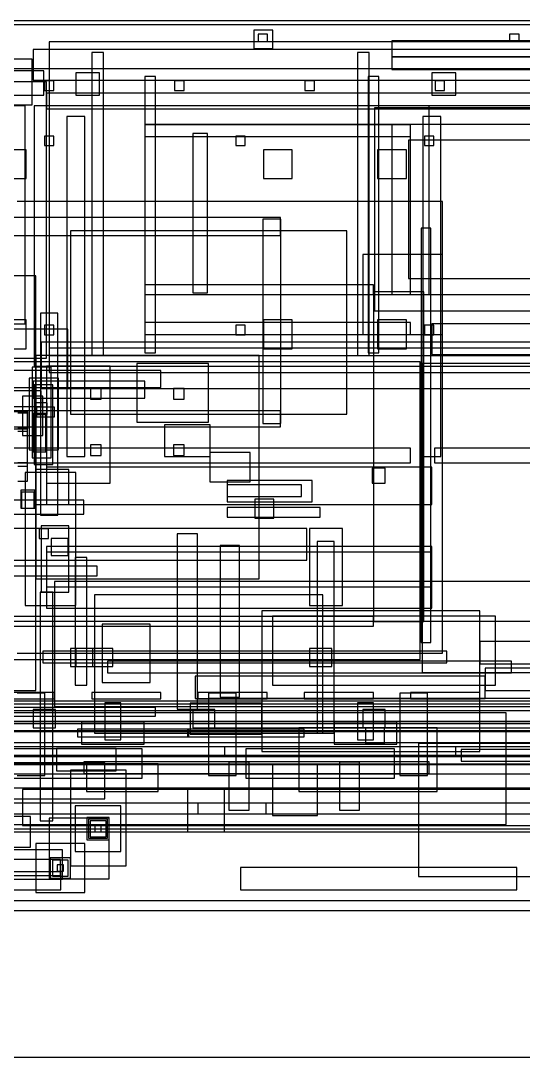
# Model space of a CAD drawing. Header units: millimetres. Extents: x -18 to 5970, y -985 to 4490.
# Drawn here: x 1186 to 2132, y 2500 to 4450 of the extents above; entities that cross this region are included whole.
import ezdxf

# ---------------------------------------------------------------- set-up
doc = ezdxf.new("R2010")
doc.units = ezdxf.units.MM

msp = doc.modelspace()

# ---------------------------------------------------------------- linework, layer by layer
at = {"layer": 'AS_FITTED_ROUTES'}
for p, q in [((1305, 3548), (655, 3548)), ((1305, 3522), (1305, 3548)), ((655, 3522), (1305, 3522)), ((1239, 3494), (1221, 3494)), ((1221, 3494), (1221, 3476)), ((1239, 3476), (1239, 3494)), ((1221, 3476), (1239, 3476)), ((1330, 3424), (770, 3424)), ((1330, 3406), (1330, 3424)), ((770, 3406), (1330, 3406)), ((1247, 3375), (1223, 3375)), ((1223, 3375), (1223, 2945)), ((1247, 2945), (1247, 3375)), ((1850, 3329), (1070, 3329)), ((1850, 3311), (1850, 3329)), ((1070, 3311), (1850, 3311)), ((2940, 3152), (340, 3152)), ((1440, 3158), (520, 3158)), ((520, 3142), (1440, 3142)), ((1252, 3154), (1210, 3154)), ((1210, 3154), (1210, 3120)), ((1252, 3120), (1252, 3154)), ((1440, 3142), (1440, 3158)), ((1552, 3154), (1510, 3154)), ((1510, 3154), (1510, 3120)), ((1552, 3120), (1552, 3154)), ((1872, 3154), (1830, 3154)), ((1830, 3154), (1830, 3120)), ((1872, 3120), (1872, 3154)), ((340, 3132), (2940, 3132)), ((2980, 3127), (740, 3127)), ((3040, 3128), (780, 3128)), ((1210, 3120), (1252, 3120)), ((1510, 3120), (1552, 3120)), ((1830, 3120), (1872, 3120)), ((740, 3113), (2980, 3113)), ((780, 3092), (3040, 3092)), ((2995, 3079), (2015, 3079)), ((2015, 3079), (2015, 3057)), ((2930, 3051), (830, 3051)), ((2015, 3057), (2995, 3057)), ((830, 3033), (2930, 3033)), ((1648, 2978), (728, 2978)), ((2950, 2978), (1520, 2978)), ((1520, 2978), (1520, 2958)), ((1648, 2958), (1648, 2978)), ((728, 2958), (1648, 2958)), ((1223, 2945), (1247, 2945)), ((1520, 2958), (2950, 2958))]:
    msp.add_line(p, q, dxfattribs=at)
at = {"layer": 'BODY'}
for p, q in [((1235, 4335), (1155, 4335)), ((1235, 3815), (1235, 4335)), ((1195, 4290), (1160, 4290)), ((1195, 3880), (1195, 4290)), ((1980, 4110), (1180, 4110)), ((1980, 4110), (1180, 4110)), ((1980, 3260), (1980, 4110)), ((1980, 3260), (1980, 4110)), ((1675, 4080), (1115, 4080)), ((1675, 4080), (1115, 4080)), ((1676, 4077), (1642, 4077)), ((1642, 4077), (1642, 3692)), ((1676, 4077), (1642, 4077)), ((1642, 4077), (1642, 3692)), ((1675, 4046), (1675, 4080)), ((1675, 4046), (1675, 4080)), ((1676, 3692), (1676, 4077)), ((1676, 3692), (1676, 4077)), ((1958, 4060), (1940, 4060)), ((1940, 4060), (1940, 3280)), ((1958, 4060), (1940, 4060)), ((1940, 4060), (1940, 3280)), ((1958, 3280), (1958, 4060)), ((1958, 3280), (1958, 4060)), ((1115, 4046), (1675, 4046)), ((1115, 4046), (1675, 4046)), ((1800, 4055), (1280, 4055)), ((1280, 4055), (1280, 3710)), ((1800, 4055), (1280, 4055)), ((1280, 4055), (1280, 3710)), ((1800, 3710), (1800, 4055)), ((1800, 3710), (1800, 4055)), ((1215, 3970), (1135, 3970)), ((1215, 3190), (1215, 3970)), ((1275, 3870), (1085, 3870)), ((1160, 3880), (1195, 3880)), ((1275, 3760), (1275, 3870)), ((3490, 3880), (1960, 3880)), ((1960, 3880), (1960, 3822)), ((3490, 3880), (1960, 3880)), ((1960, 3880), (1960, 3822)), ((1960, 3822), (3490, 3822)), ((1960, 3822), (3490, 3822)), ((1938, 3808), (1128, 3808)), ((1938, 3808), (1128, 3808)), ((1155, 3815), (1235, 3815)), ((1540, 3805), (1405, 3805)), ((1405, 3805), (1405, 3695)), ((1540, 3805), (1405, 3805)), ((1405, 3805), (1405, 3695)), ((1540, 3695), (1540, 3805)), ((1540, 3695), (1540, 3805)), ((1938, 3248), (1938, 3808)), ((1938, 3248), (1938, 3808)), ((3385, 3805), (1942, 3805)), ((1942, 3805), (1942, 3224)), ((3385, 3805), (1942, 3805)), ((1942, 3805), (1942, 3224)), ((1450, 3792), (930, 3792)), ((1450, 3760), (1450, 3792)), ((1420, 3772), (1210, 3772)), ((1210, 3772), (1210, 3740)), ((1420, 3772), (1210, 3772)), ((1210, 3772), (1210, 3740)), ((1420, 3740), (1420, 3772)), ((1420, 3740), (1420, 3772)), ((1225, 3754), (575, 3754)), ((1225, 3754), (575, 3754)), ((930, 3760), (1450, 3760)), ((1085, 3760), (1275, 3760)), ((1225, 3724), (1225, 3754)), ((1225, 3724), (1225, 3754)), ((1338, 3758), (1318, 3758)), ((1318, 3758), (1318, 3738)), ((1338, 3758), (1318, 3758)), ((1318, 3758), (1318, 3738)), ((1338, 3738), (1338, 3758)), ((1338, 3738), (1338, 3758)), ((1494, 3758), (1474, 3758)), ((1474, 3758), (1474, 3738)), ((1494, 3758), (1474, 3758)), ((1474, 3758), (1474, 3738)), ((1494, 3738), (1494, 3758)), ((1494, 3738), (1494, 3758)), ((1210, 3740), (1420, 3740)), ((1210, 3740), (1420, 3740)), ((1318, 3738), (1338, 3738)), ((1318, 3738), (1338, 3738)), ((1474, 3738), (1494, 3738)), ((1474, 3738), (1494, 3738)), ((575, 3724), (1225, 3724)), ((575, 3724), (1225, 3724)), ((1675, 3716), (1115, 3716)), ((1675, 3716), (1115, 3716)), ((1280, 3710), (1800, 3710)), ((1280, 3710), (1800, 3710)), ((1675, 3686), (1675, 3716)), ((1675, 3686), (1675, 3716)), ((1115, 3686), (1675, 3686)), ((1115, 3686), (1675, 3686)), ((1405, 3695), (1540, 3695)), ((1405, 3695), (1540, 3695)), ((1642, 3692), (1676, 3692)), ((1642, 3692), (1676, 3692)), ((1338, 3652), (1318, 3652)), ((1318, 3652), (1318, 3632)), ((1338, 3652), (1318, 3652)), ((1318, 3652), (1318, 3632)), ((1338, 3632), (1338, 3652)), ((1338, 3632), (1338, 3652)), ((1494, 3652), (1474, 3652)), ((1474, 3652), (1474, 3632)), ((1494, 3652), (1474, 3652)), ((1474, 3652), (1474, 3632)), ((1494, 3632), (1494, 3652)), ((1494, 3632), (1494, 3652)), ((1920, 3646), (1140, 3646)), ((1920, 3646), (1140, 3646)), ((1318, 3632), (1338, 3632)), ((1318, 3632), (1338, 3632)), ((1474, 3632), (1494, 3632)), ((1474, 3632), (1494, 3632)), ((1920, 3618), (1920, 3646)), ((1920, 3618), (1920, 3646)), ((3355, 3646), (1965, 3646)), ((1965, 3646), (1965, 3618)), ((3355, 3646), (1965, 3646)), ((1965, 3646), (1965, 3618)), ((1140, 3618), (1920, 3618)), ((1140, 3618), (1920, 3618)), ((1960, 3610), (1235, 3610)), ((1235, 3610), (1235, 3540)), ((1960, 3610), (1235, 3610)), ((1235, 3610), (1235, 3540)), ((1960, 3540), (1960, 3610)), ((1960, 3540), (1960, 3610)), ((1965, 3618), (3355, 3618)), ((1965, 3618), (3355, 3618)), ((1735, 3585), (1575, 3585)), ((1575, 3585), (1575, 3545)), ((1735, 3585), (1575, 3585)), ((1575, 3585), (1575, 3545)), ((1715, 3577), (1575, 3577)), ((1575, 3577), (1575, 3555)), ((1715, 3577), (1575, 3577)), ((1575, 3577), (1575, 3555)), ((1715, 3555), (1715, 3577)), ((1715, 3555), (1715, 3577)), ((1735, 3545), (1735, 3585)), ((1735, 3545), (1735, 3585)), ((1575, 3555), (1715, 3555)), ((1575, 3555), (1715, 3555)), ((1663, 3550), (1627, 3550)), ((1627, 3550), (1627, 3514)), ((1663, 3550), (1627, 3550)), ((1627, 3550), (1627, 3514)), ((1663, 3514), (1663, 3550)), ((1663, 3514), (1663, 3550)), ((1235, 3540), (1960, 3540)), ((1235, 3540), (1960, 3540)), ((1575, 3545), (1735, 3545)), ((1575, 3545), (1735, 3545)), ((1750, 3534), (1575, 3534)), ((1575, 3534), (1575, 3516)), ((1750, 3534), (1575, 3534)), ((1575, 3534), (1575, 3516)), ((1750, 3516), (1750, 3534)), ((1750, 3516), (1750, 3534)), ((1575, 3516), (1750, 3516)), ((1575, 3516), (1750, 3516)), ((1627, 3514), (1663, 3514)), ((1627, 3514), (1663, 3514)), ((1960, 3461), (1235, 3461)), ((1235, 3461), (1235, 3385)), ((1960, 3461), (1235, 3461)), ((1235, 3461), (1235, 3385)), ((1960, 3385), (1960, 3461)), ((1960, 3385), (1960, 3461)), ((1960, 3450), (1235, 3450)), ((1235, 3450), (1235, 3345)), ((1960, 3450), (1235, 3450)), ((1235, 3450), (1235, 3345)), ((1960, 3345), (1960, 3450)), ((1960, 3345), (1960, 3450)), ((2350, 3395), (1250, 3395)), ((1250, 3395), (1250, 3160)), ((1235, 3385), (1960, 3385)), ((1235, 3385), (1960, 3385)), ((1235, 3345), (1960, 3345)), ((1235, 3345), (1960, 3345)), ((3050, 3320), (1000, 3320)), ((3050, 3320), (1000, 3320)), ((1940, 3280), (1958, 3280)), ((1940, 3280), (1958, 3280)), ((3280, 3282), (2050, 3282)), ((2050, 3282), (2050, 3240)), ((3280, 3282), (2050, 3282)), ((2050, 3282), (2050, 3240)), ((3280, 3282), (2050, 3282)), ((2050, 3282), (2050, 3240)), ((3280, 3282), (2050, 3282)), ((2050, 3282), (2050, 3240)), ((3280, 3282), (2050, 3282)), ((2050, 3282), (2050, 3240)), ((1180, 3260), (1980, 3260)), ((1180, 3260), (1980, 3260)), ((1988, 3264), (1228, 3264)), ((1228, 3264), (1228, 3242)), ((1988, 3264), (1228, 3264)), ((1228, 3264), (1228, 3242)), ((1322, 3269), (1280, 3269)), ((1280, 3269), (1280, 3235)), ((1322, 3235), (1322, 3269)), ((1772, 3269), (1730, 3269)), ((1730, 3269), (1730, 3235)), ((1772, 3235), (1772, 3269)), ((1988, 3242), (1988, 3264)), ((1988, 3242), (1988, 3264)), ((1128, 3248), (1938, 3248)), ((1128, 3248), (1938, 3248)), ((1228, 3242), (1988, 3242)), ((1228, 3242), (1988, 3242)), ((2050, 3240), (3280, 3240)), ((2050, 3240), (3280, 3240)), ((2050, 3240), (3280, 3240)), ((2050, 3240), (3280, 3240)), ((2050, 3240), (3280, 3240)), ((1280, 3235), (1322, 3235)), ((1730, 3235), (1772, 3235)), ((1942, 3224), (3385, 3224)), ((1942, 3224), (3385, 3224)), ((3240, 3232), (2060, 3232)), ((2060, 3232), (2060, 3190)), ((1250, 3186), (1120, 3186)), ((1250, 3186), (1120, 3186)), ((1135, 3190), (1215, 3190)), ((1232, 3185), (1180, 3185)), ((1232, 3185), (1180, 3185)), ((1232, 3030), (1232, 3185)), ((1232, 3030), (1232, 3185)), ((1250, 3174), (1250, 3186)), ((1250, 3174), (1250, 3186)), ((1450, 3186), (1320, 3186)), ((1320, 3186), (1320, 3174)), ((1450, 3186), (1320, 3186)), ((1320, 3186), (1320, 3174)), ((1450, 3174), (1450, 3186)), ((1450, 3174), (1450, 3186)), ((1650, 3186), (1520, 3186)), ((1520, 3186), (1520, 3174)), ((1650, 3186), (1520, 3186)), ((1520, 3186), (1520, 3174)), ((1592, 3185), (1540, 3185)), ((1540, 3185), (1540, 3030)), ((1592, 3185), (1540, 3185)), ((1540, 3185), (1540, 3030)), ((1592, 3030), (1592, 3185)), ((1592, 3030), (1592, 3185)), ((1650, 3174), (1650, 3186)), ((1650, 3174), (1650, 3186)), ((1850, 3186), (1720, 3186)), ((1720, 3186), (1720, 3174)), ((1850, 3186), (1720, 3186)), ((1720, 3186), (1720, 3174)), ((1850, 3174), (1850, 3186)), ((1850, 3174), (1850, 3186)), ((1952, 3185), (1900, 3185)), ((1900, 3185), (1900, 3030)), ((1952, 3185), (1900, 3185)), ((1900, 3185), (1900, 3030)), ((2050, 3186), (1920, 3186)), ((1920, 3186), (1920, 3174)), ((2050, 3186), (1920, 3186)), ((1920, 3186), (1920, 3174)), ((1952, 3030), (1952, 3185)), ((1952, 3030), (1952, 3185)), ((2050, 3174), (2050, 3186)), ((2050, 3174), (2050, 3186)), ((2060, 3190), (3240, 3190)), ((3440, 3170), (890, 3170)), ((1000, 3165), (3050, 3165)), ((1000, 3165), (3050, 3165)), ((1120, 3174), (1250, 3174)), ((1120, 3174), (1250, 3174)), ((1250, 3160), (2350, 3160)), ((1320, 3174), (1450, 3174)), ((1320, 3174), (1450, 3174)), ((1520, 3174), (1650, 3174)), ((1520, 3174), (1650, 3174)), ((2660, 3175), (1540, 3175)), ((1540, 3175), (1540, 3120)), ((2660, 3175), (1540, 3175)), ((1540, 3175), (1540, 3120)), ((1720, 3174), (1850, 3174)), ((1720, 3174), (1850, 3174)), ((1920, 3174), (2050, 3174)), ((1920, 3174), (2050, 3174)), ((1540, 3120), (2660, 3120)), ((1540, 3120), (2660, 3120)), ((890, 3115), (3440, 3115)), ((1180, 3030), (1232, 3030)), ((1180, 3030), (1232, 3030)), ((1540, 3030), (1592, 3030)), ((1540, 3030), (1592, 3030)), ((1900, 3030), (1952, 3030)), ((1900, 3030), (1952, 3030))]:
    msp.add_line(p, q, dxfattribs=at)
at = {"layer": 'BRAKE_SYSTEM'}
for p, q in [((1640, 3166), (1505, 3166)), ((1505, 3166), (1505, 3108)), ((1640, 3108), (1640, 3166)), ((1871, 3120), (1835, 3120)), ((1835, 3120), (1835, 3090)), ((1871, 3090), (1871, 3120)), ((1503, 3117), (1293, 3117)), ((1293, 3117), (1293, 3103)), ((1293, 3103), (1503, 3103)), ((1720, 3117), (1500, 3117)), ((1500, 3117), (1500, 3103)), ((1500, 3103), (1720, 3103)), ((1503, 3103), (1503, 3117)), ((1505, 3108), (1640, 3108)), ((1720, 3103), (1720, 3117)), ((2005, 3084), (355, 3084)), ((3070, 3084), (1570, 3084)), ((1570, 3084), (1570, 3066)), ((1835, 3090), (1871, 3090)), ((2005, 3066), (2005, 3084)), ((355, 3066), (2005, 3066)), ((1570, 3066), (3070, 3066)), ((1955, 3056), (1305, 3056)), ((1305, 3056), (1305, 3034)), ((1955, 3034), (1955, 3056)), ((1305, 3034), (1955, 3034))]:
    msp.add_line(p, q, dxfattribs=at)
at = {"layer": 'CHASSIS'}
for p, q in [((1375, 3167), (1345, 3167)), ((1345, 3167), (1345, 3097)), ((1375, 3167), (1345, 3167)), ((1345, 3167), (1345, 3097)), ((1375, 3097), (1375, 3167)), ((1375, 3097), (1375, 3167)), ((1850, 3167), (1820, 3167)), ((1820, 3167), (1820, 3097)), ((1850, 3167), (1820, 3167)), ((1820, 3167), (1820, 3097)), ((1850, 3097), (1850, 3167)), ((1850, 3097), (1850, 3167)), ((1419, 3131), (1301, 3131)), ((1301, 3131), (1301, 3089)), ((1419, 3131), (1301, 3131)), ((1301, 3131), (1301, 3089)), ((1419, 3089), (1419, 3131)), ((1419, 3089), (1419, 3131)), ((1970, 3120), (1710, 3120)), ((1710, 3120), (1710, 3000)), ((1894, 3131), (1776, 3131)), ((1776, 3131), (1776, 3089)), ((1894, 3131), (1776, 3131)), ((1776, 3131), (1776, 3089)), ((1894, 3089), (1894, 3131)), ((1894, 3089), (1894, 3131)), ((1970, 3000), (1970, 3120)), ((1366, 3081), (1254, 3081)), ((1254, 3081), (1254, 3039)), ((1366, 3081), (1254, 3081)), ((1254, 3081), (1254, 3039)), ((1301, 3089), (1419, 3089)), ((1301, 3089), (1419, 3089)), ((1345, 3097), (1375, 3097)), ((1345, 3097), (1375, 3097)), ((1366, 3039), (1366, 3081)), ((1366, 3039), (1366, 3081)), ((1776, 3089), (1894, 3089)), ((1776, 3089), (1894, 3089)), ((1820, 3097), (1850, 3097)), ((1820, 3097), (1850, 3097)), ((1415, 3080), (1135, 3080)), ((1415, 3080), (1135, 3080)), ((1415, 3025), (1415, 3080)), ((1415, 3025), (1415, 3080)), ((1890, 3080), (1610, 3080)), ((1610, 3080), (1610, 3025)), ((1890, 3080), (1610, 3080)), ((1610, 3080), (1610, 3025)), ((1890, 3025), (1890, 3080)), ((1890, 3025), (1890, 3080)), ((3500, 3050), (360, 3050)), ((3500, 3050), (360, 3050)), ((1445, 3052), (1310, 3052)), ((1310, 3052), (1310, 3000)), ((1445, 3052), (1310, 3052)), ((1310, 3052), (1310, 3000)), ((1445, 3000), (1445, 3052)), ((1445, 3000), (1445, 3052)), ((1616, 3055), (1578, 3055)), ((1578, 3055), (1578, 2965)), ((1616, 3055), (1578, 3055)), ((1578, 3055), (1578, 2965)), ((1616, 2965), (1616, 3055)), ((1616, 2965), (1616, 3055)), ((1745, 3050), (1660, 3050)), ((1660, 3050), (1660, 2955)), ((1745, 2955), (1745, 3050)), ((1824, 3055), (1786, 3055)), ((1786, 3055), (1786, 2965)), ((1824, 3055), (1786, 3055)), ((1786, 3055), (1786, 2965)), ((1824, 2965), (1824, 3055)), ((1824, 2965), (1824, 3055)), ((1135, 3025), (1415, 3025)), ((1135, 3025), (1415, 3025)), ((1254, 3039), (1366, 3039)), ((1254, 3039), (1366, 3039)), ((1385, 3040), (1280, 3040)), ((1280, 3040), (1280, 2860)), ((1385, 3040), (1280, 3040)), ((1280, 3040), (1280, 2860)), ((1385, 3040), (1280, 3040)), ((1280, 3040), (1280, 2860)), ((1385, 3040), (1280, 3040)), ((1280, 3040), (1280, 2860)), ((1385, 2860), (1385, 3040)), ((1385, 2860), (1385, 3040)), ((1385, 2860), (1385, 3040)), ((1385, 2860), (1385, 3040)), ((1610, 3025), (1890, 3025)), ((1610, 3025), (1890, 3025)), ((1310, 3000), (1445, 3000)), ((1310, 3000), (1445, 3000)), ((1710, 3000), (1970, 3000)), ((1375, 2973), (1289, 2973)), ((1289, 2973), (1289, 2887)), ((1375, 2973), (1289, 2973)), ((1289, 2973), (1289, 2887)), ((1375, 2887), (1375, 2973)), ((1375, 2887), (1375, 2973)), ((1578, 2965), (1616, 2965)), ((1578, 2965), (1616, 2965)), ((1786, 2965), (1824, 2965)), ((1786, 2965), (1824, 2965)), ((1353, 2951), (1311, 2951)), ((1311, 2951), (1311, 2909)), ((1353, 2951), (1311, 2951)), ((1311, 2951), (1311, 2909)), ((1350, 2948), (1314, 2948)), ((1314, 2948), (1314, 2912)), ((1350, 2948), (1314, 2948)), ((1314, 2948), (1314, 2912)), ((1350, 2912), (1350, 2948)), ((1350, 2912), (1350, 2948)), ((1353, 2909), (1353, 2951)), ((1353, 2909), (1353, 2951)), ((1660, 2955), (1745, 2955)), ((360, 2930), (3500, 2930)), ((360, 2930), (3500, 2930)), ((1311, 2909), (1353, 2909)), ((1311, 2909), (1353, 2909)), ((1314, 2912), (1350, 2912)), ((1314, 2912), (1350, 2912)), ((1289, 2887), (1375, 2887)), ((1289, 2887), (1375, 2887)), ((1280, 2860), (1385, 2860)), ((1280, 2860), (1385, 2860)), ((1280, 2860), (1385, 2860)), ((1280, 2860), (1385, 2860)), ((2120, 2857), (1600, 2857)), ((1600, 2857), (1600, 2815)), ((2120, 2815), (2120, 2857)), ((1600, 2815), (2120, 2815))]:
    msp.add_line(p, q, dxfattribs=at)
at = {"layer": 'DATUM'}
for p, q in [((1338, 2936), (1326, 2936)), ((1326, 2936), (1326, 2924)), ((1338, 2936), (1326, 2936)), ((1326, 2936), (1326, 2924)), ((1338, 2924), (1338, 2936)), ((1338, 2924), (1338, 2936)), ((1326, 2924), (1338, 2924)), ((1326, 2924), (1338, 2924)), ((1267, 2862), (1255, 2862)), ((1255, 2862), (1255, 2850)), ((1267, 2862), (1255, 2862)), ((1255, 2862), (1255, 2850)), ((1255, 2850), (1267, 2850)), ((1255, 2850), (1267, 2850)), ((1267, 2850), (1267, 2862)), ((1267, 2850), (1267, 2862)), ((3020, 2794), (735, 2794)), ((3020, 2794), (735, 2794)), ((735, 2776), (3020, 2776)), ((735, 2776), (3020, 2776))]:
    msp.add_line(p, q, dxfattribs=at)
at = {"layer": 'EXHAUST'}
for p, q in [((2585, 3090), (1935, 3090)), ((1935, 3090), (1935, 2840)), ((1345, 3054), (395, 3054)), ((1345, 2986), (1345, 3054)), ((2210, 3004), (1190, 3004)), ((1190, 3004), (1190, 2936)), ((395, 2986), (1345, 2986)), ((1190, 2936), (2210, 2936)), ((1935, 2840), (2585, 2840))]:
    msp.add_line(p, q, dxfattribs=at)
at = {"layer": 'FUEL_SYSTEM'}
for p, q in [((2915, 3068), (845, 3068)), ((845, 3052), (2915, 3052))]:
    msp.add_line(p, q, dxfattribs=at)
at = {"layer": 'HARD_TOP'}
for p, q in [((3440, 4442), (1125, 4442)), ((1661, 4432), (1625, 4432)), ((1625, 4432), (1625, 4398)), ((1661, 4398), (1661, 4432)), ((3440, 4410), (1240, 4410)), ((1240, 4410), (1240, 3820)), ((3440, 4410), (1240, 4410)), ((1240, 4410), (1240, 3820)), ((1651, 4425), (1633, 4425)), ((1633, 4425), (1633, 4411)), ((1651, 4425), (1633, 4425)), ((1633, 4425), (1633, 4411)), ((1633, 4411), (1651, 4411)), ((1633, 4411), (1651, 4411)), ((1651, 4411), (1651, 4425)), ((1651, 4411), (1651, 4425)), ((2405, 4412), (1885, 4412)), ((1885, 4412), (1885, 4382)), ((2124, 4425), (2106, 4425)), ((2106, 4425), (2106, 4411)), ((2124, 4425), (2106, 4425)), ((2106, 4425), (2106, 4411)), ((2106, 4411), (2124, 4411)), ((2106, 4411), (2124, 4411)), ((2124, 4411), (2124, 4425)), ((2124, 4411), (2124, 4425)), ((3500, 4396), (1210, 4396)), ((1210, 4396), (1210, 4338)), ((1342, 4390), (1320, 4390)), ((1320, 4390), (1320, 3820)), ((1342, 4390), (1320, 4390)), ((1320, 4390), (1320, 3820)), ((1342, 3820), (1342, 4390)), ((1342, 3820), (1342, 4390)), ((1625, 4398), (1661, 4398)), ((1842, 4390), (1820, 4390)), ((1820, 4390), (1820, 3820)), ((1842, 4390), (1820, 4390)), ((1820, 4390), (1820, 3820)), ((1842, 3820), (1842, 4390)), ((1842, 3820), (1842, 4390)), ((1208, 4378), (1092, 4378)), ((1208, 4292), (1208, 4378)), ((1885, 4382), (2405, 4382)), ((2445, 4382), (1885, 4382)), ((1885, 4382), (1885, 4358)), ((1125, 4360), (3440, 4360)), ((1230, 4356), (1160, 4356)), ((1230, 4310), (1230, 4356)), ((1335, 4352), (1290, 4352)), ((1290, 4352), (1290, 4310)), ((1335, 4310), (1335, 4352)), ((1885, 4358), (2445, 4358)), ((2005, 4352), (1960, 4352)), ((1960, 4352), (1960, 4310)), ((2005, 4310), (2005, 4352)), ((1210, 4338), (3500, 4338)), ((1249, 4337), (1231, 4337)), ((1231, 4337), (1231, 4319)), ((1249, 4337), (1231, 4337)), ((1231, 4337), (1231, 4319)), ((1249, 4319), (1249, 4337)), ((1249, 4319), (1249, 4337)), ((1440, 4345), (1420, 4345)), ((1420, 4345), (1420, 3825)), ((1440, 4345), (1420, 4345)), ((1420, 4345), (1420, 3825)), ((1440, 3825), (1440, 4345)), ((1440, 3825), (1440, 4345)), ((1494, 4337), (1476, 4337)), ((1476, 4337), (1476, 4319)), ((1494, 4337), (1476, 4337)), ((1476, 4337), (1476, 4319)), ((1494, 4319), (1494, 4337)), ((1494, 4319), (1494, 4337)), ((1739, 4337), (1721, 4337)), ((1721, 4337), (1721, 4319)), ((1739, 4337), (1721, 4337)), ((1721, 4337), (1721, 4319)), ((1739, 4319), (1739, 4337)), ((1739, 4319), (1739, 4337)), ((1860, 4345), (1840, 4345)), ((1840, 4345), (1840, 3825)), ((1860, 4345), (1840, 4345)), ((1840, 4345), (1840, 3825)), ((1860, 3825), (1860, 4345)), ((1860, 3825), (1860, 4345)), ((1984, 4337), (1966, 4337)), ((1966, 4337), (1966, 4319)), ((1984, 4337), (1966, 4337)), ((1966, 4337), (1966, 4319)), ((1984, 4319), (1984, 4337)), ((1984, 4319), (1984, 4337)), ((1160, 4310), (1230, 4310)), ((1231, 4319), (1249, 4319)), ((1231, 4319), (1249, 4319)), ((3510, 4314), (1235, 4314)), ((1235, 4314), (1235, 4284)), ((3510, 4314), (1235, 4314)), ((1235, 4314), (1235, 4284)), ((1290, 4310), (1335, 4310)), ((1476, 4319), (1494, 4319)), ((1476, 4319), (1494, 4319)), ((1721, 4319), (1739, 4319)), ((1721, 4319), (1739, 4319)), ((1960, 4310), (2005, 4310)), ((1966, 4319), (1984, 4319)), ((1966, 4319), (1984, 4319)), ((1092, 4292), (1208, 4292)), ((3425, 4290), (1212, 4290)), ((1212, 4290), (1212, 3800)), ((3425, 4290), (1212, 4290)), ((1212, 4290), (1212, 3800)), ((1955, 4290), (1420, 4290)), ((1420, 4290), (1420, 3935)), ((1955, 4290), (1420, 4290)), ((1420, 4290), (1420, 3935)), ((1955, 3935), (1955, 4290)), ((1955, 3935), (1955, 4290)), ((1235, 4284), (3510, 4284)), ((1235, 4284), (3510, 4284)), ((2528, 4286), (1852, 4286)), ((1852, 4286), (1852, 3904)), ((2528, 4286), (1852, 4286)), ((1852, 4286), (1852, 3904)), ((1307, 4270), (1273, 4270)), ((1273, 4270), (1273, 3630)), ((1307, 4270), (1273, 4270)), ((1273, 4270), (1273, 3630)), ((1307, 3630), (1307, 4270)), ((1307, 3630), (1307, 4270)), ((1920, 4255), (1420, 4255)), ((1420, 4255), (1420, 3935)), ((1920, 4255), (1420, 4255)), ((1420, 4255), (1420, 3935)), ((1920, 4254), (1420, 4254)), ((1420, 4254), (1420, 4232)), ((1920, 4254), (1420, 4254)), ((1420, 4254), (1420, 4232)), ((2495, 4255), (1885, 4255)), ((1885, 4255), (1885, 3935)), ((2495, 4255), (1885, 4255)), ((1885, 4255), (1885, 3935)), ((1920, 3935), (1920, 4255)), ((1920, 3935), (1920, 4255)), ((1920, 4232), (1920, 4254)), ((1920, 4232), (1920, 4254)), ((1977, 4270), (1943, 4270)), ((1943, 4270), (1943, 3630)), ((1977, 4270), (1943, 4270)), ((1943, 4270), (1943, 3630)), ((1977, 3630), (1977, 4270)), ((1977, 3630), (1977, 4270)), ((1249, 4233), (1231, 4233)), ((1231, 4233), (1231, 4215)), ((1249, 4233), (1231, 4233)), ((1231, 4233), (1231, 4215)), ((1249, 4215), (1249, 4233)), ((1249, 4215), (1249, 4233)), ((1420, 4232), (1920, 4232)), ((1420, 4232), (1920, 4232)), ((1538, 4238), (1510, 4238)), ((1510, 4238), (1510, 3938)), ((1538, 4238), (1510, 4238)), ((1510, 4238), (1510, 3938)), ((1538, 3938), (1538, 4238)), ((1538, 3938), (1538, 4238)), ((1609, 4233), (1591, 4233)), ((1591, 4233), (1591, 4215)), ((1609, 4233), (1591, 4233)), ((1591, 4233), (1591, 4215)), ((1609, 4215), (1609, 4233)), ((1609, 4215), (1609, 4233)), ((1964, 4233), (1946, 4233)), ((1946, 4233), (1946, 4215)), ((1964, 4233), (1946, 4233)), ((1946, 4233), (1946, 4215)), ((1964, 4215), (1964, 4233)), ((1964, 4215), (1964, 4233)), ((1231, 4215), (1249, 4215)), ((1231, 4215), (1249, 4215)), ((1591, 4215), (1609, 4215)), ((1591, 4215), (1609, 4215)), ((2464, 4225), (1916, 4225)), ((1916, 4225), (1916, 3965)), ((2464, 4225), (1916, 4225)), ((1916, 4225), (1916, 3965)), ((1946, 4215), (1964, 4215)), ((1946, 4215), (1964, 4215)), ((1197, 4207), (1143, 4207)), ((1197, 4207), (1143, 4207)), ((1197, 4153), (1197, 4207)), ((1197, 4153), (1197, 4207)), ((1697, 4207), (1643, 4207)), ((1643, 4207), (1643, 4153)), ((1697, 4207), (1643, 4207)), ((1643, 4207), (1643, 4153)), ((1697, 4153), (1697, 4207)), ((1697, 4153), (1697, 4207)), ((1912, 4207), (1858, 4207)), ((1858, 4207), (1858, 4153)), ((1912, 4207), (1858, 4207)), ((1858, 4207), (1858, 4153)), ((1912, 4153), (1912, 4207)), ((1912, 4153), (1912, 4207)), ((1143, 4153), (1197, 4153)), ((1143, 4153), (1197, 4153)), ((1643, 4153), (1697, 4153)), ((1643, 4153), (1697, 4153)), ((1858, 4153), (1912, 4153)), ((1858, 4153), (1912, 4153)), ((1916, 3965), (2464, 3965)), ((1916, 3965), (2464, 3965)), ((1850, 3953), (1420, 3953)), ((1420, 3953), (1420, 3935)), ((1850, 3953), (1420, 3953)), ((1420, 3953), (1420, 3935)), ((1850, 3935), (1850, 3953)), ((1850, 3935), (1850, 3953)), ((1420, 3935), (1920, 3935)), ((1420, 3935), (1920, 3935)), ((1420, 3935), (1955, 3935)), ((1420, 3935), (1955, 3935)), ((1420, 3935), (1850, 3935)), ((1420, 3935), (1850, 3935)), ((1510, 3938), (1538, 3938)), ((1510, 3938), (1538, 3938)), ((1885, 3935), (2495, 3935)), ((1885, 3935), (2495, 3935)), ((1852, 3904), (2528, 3904)), ((1852, 3904), (2528, 3904)), ((1197, 3887), (1143, 3887)), ((1197, 3887), (1143, 3887)), ((1197, 3833), (1197, 3887)), ((1197, 3833), (1197, 3887)), ((1920, 3882), (1420, 3882)), ((1420, 3882), (1420, 3860)), ((1920, 3882), (1420, 3882)), ((1420, 3882), (1420, 3860)), ((1697, 3887), (1643, 3887)), ((1643, 3887), (1643, 3833)), ((1697, 3887), (1643, 3887)), ((1643, 3887), (1643, 3833)), ((1697, 3833), (1697, 3887)), ((1697, 3833), (1697, 3887)), ((1912, 3887), (1858, 3887)), ((1858, 3887), (1858, 3833)), ((1912, 3887), (1858, 3887)), ((1858, 3887), (1858, 3833)), ((1912, 3833), (1912, 3887)), ((1912, 3833), (1912, 3887)), ((1920, 3860), (1920, 3882)), ((1920, 3860), (1920, 3882)), ((1249, 3877), (1231, 3877)), ((1231, 3877), (1231, 3859)), ((1249, 3877), (1231, 3877)), ((1231, 3877), (1231, 3859)), ((1249, 3859), (1249, 3877)), ((1249, 3859), (1249, 3877)), ((1609, 3877), (1591, 3877)), ((1591, 3877), (1591, 3859)), ((1609, 3877), (1591, 3877)), ((1591, 3877), (1591, 3859)), ((1609, 3859), (1609, 3877)), ((1609, 3859), (1609, 3877)), ((1964, 3877), (1946, 3877)), ((1946, 3877), (1946, 3859)), ((1964, 3877), (1946, 3877)), ((1946, 3877), (1946, 3859)), ((1964, 3859), (1964, 3877)), ((1964, 3859), (1964, 3877)), ((3415, 3845), (1225, 3845)), ((1225, 3845), (1225, 3758)), ((3415, 3845), (1225, 3845)), ((1225, 3845), (1225, 3758)), ((1231, 3859), (1249, 3859)), ((1231, 3859), (1249, 3859)), ((1420, 3860), (1920, 3860)), ((1420, 3860), (1920, 3860)), ((1591, 3859), (1609, 3859)), ((1591, 3859), (1609, 3859)), ((1946, 3859), (1964, 3859)), ((1946, 3859), (1964, 3859)), ((1143, 3833), (1197, 3833)), ((1143, 3833), (1197, 3833)), ((3440, 3834), (1240, 3834)), ((1240, 3834), (1240, 3788)), ((3440, 3834), (1240, 3834)), ((1240, 3834), (1240, 3788)), ((1420, 3825), (1440, 3825)), ((1420, 3825), (1440, 3825)), ((1643, 3833), (1697, 3833)), ((1643, 3833), (1697, 3833)), ((1840, 3825), (1860, 3825)), ((1840, 3825), (1860, 3825)), ((1858, 3833), (1912, 3833)), ((1858, 3833), (1912, 3833)), ((1240, 3820), (3440, 3820)), ((1240, 3820), (3440, 3820)), ((1320, 3820), (1342, 3820)), ((1320, 3820), (1342, 3820)), ((1820, 3820), (1842, 3820)), ((1820, 3820), (1842, 3820)), ((1212, 3800), (3425, 3800)), ((1212, 3800), (3425, 3800)), ((1240, 3788), (3440, 3788)), ((1240, 3788), (3440, 3788)), ((1225, 3758), (3415, 3758)), ((1225, 3758), (3415, 3758)), ((1273, 3630), (1307, 3630)), ((1273, 3630), (1307, 3630)), ((1943, 3630), (1977, 3630)), ((1943, 3630), (1977, 3630))]:
    msp.add_line(p, q, dxfattribs=at)
at = {"layer": 'INTERIOR'}
for p, q in [((1980, 4010), (1830, 4010)), ((1830, 4010), (1830, 3860)), ((1980, 4010), (1830, 4010)), ((1830, 4010), (1830, 3860)), ((1980, 3860), (1980, 4010)), ((1980, 3860), (1980, 4010)), ((1945, 3940), (1850, 3940)), ((1850, 3940), (1850, 3320)), ((1945, 3940), (1850, 3940)), ((1850, 3940), (1850, 3320)), ((1945, 3320), (1945, 3940)), ((1945, 3320), (1945, 3940)), ((1256, 3900), (1224, 3900)), ((1224, 3900), (1224, 3520)), ((1256, 3520), (1256, 3900)), ((1830, 3860), (1980, 3860)), ((1830, 3860), (1980, 3860)), ((1244, 3798), (1208, 3798)), ((1208, 3798), (1208, 3628)), ((1355, 3800), (1235, 3800)), ((1235, 3800), (1235, 3580)), ((1244, 3628), (1244, 3798)), ((1355, 3580), (1355, 3800)), ((1257.5, 3777.5), (1202.5, 3777.5)), ((1202.5, 3777.5), (1202.5, 3642.5)), ((1247, 3765), (1212, 3765)), ((1212, 3765), (1212, 3615)), ((1247, 3615), (1247, 3765)), ((1257.5, 3642.5), (1257.5, 3777.5)), ((1228, 3744), (1190, 3744)), ((1190, 3744), (1190, 3670)), ((1228, 3744), (1190, 3744)), ((1190, 3744), (1190, 3670)), ((1228, 3670), (1228, 3744)), ((1228, 3670), (1228, 3744)), ((1236, 3731), (1214, 3731)), ((1214, 3731), (1214, 3709)), ((1236, 3709), (1236, 3731)), ((1200, 3714), (1168, 3714)), ((1199, 3712), (1181, 3712)), ((1199, 3584), (1199, 3712)), ((1200, 3682), (1200, 3714)), ((1234, 3711), (1210, 3711)), ((1210, 3711), (1210, 3639)), ((1234, 3711), (1210, 3711)), ((1210, 3711), (1210, 3639)), ((1234, 3711), (1210, 3711)), ((1210, 3711), (1210, 3639)), ((1234, 3711), (1210, 3711)), ((1210, 3711), (1210, 3639)), ((1214, 3709), (1236, 3709)), ((1250, 3723), (1216, 3723)), ((1216, 3723), (1216, 3705)), ((1250, 3723), (1216, 3723)), ((1216, 3723), (1216, 3705)), ((1250, 3723), (1216, 3723)), ((1216, 3723), (1216, 3705)), ((1216, 3705), (1250, 3705)), ((1216, 3705), (1250, 3705)), ((1216, 3705), (1250, 3705)), ((1234, 3639), (1234, 3711)), ((1234, 3639), (1234, 3711)), ((1234, 3639), (1234, 3711)), ((1234, 3639), (1234, 3711)), ((1250, 3705), (1250, 3723)), ((1250, 3705), (1250, 3723)), ((1250, 3705), (1250, 3723)), ((1543, 3690), (1457, 3690)), ((1457, 3690), (1457, 3630)), ((1543, 3630), (1543, 3690)), ((1168, 3682), (1200, 3682)), ((1199, 3684), (1181, 3684)), ((1199, 3684), (1181, 3684)), ((1199, 3677), (1181, 3677)), ((1199, 3677), (1181, 3677)), ((1190, 3670), (1228, 3670)), ((1190, 3670), (1228, 3670)), ((1199, 3612), (1199, 3684)), ((1199, 3612), (1199, 3684)), ((1199, 3619), (1199, 3677)), ((1199, 3619), (1199, 3677)), ((1202.5, 3642.5), (1257.5, 3642.5)), ((1208, 3628), (1244, 3628)), ((1210, 3639), (1234, 3639)), ((1210, 3639), (1234, 3639)), ((1210, 3639), (1234, 3639)), ((1210, 3639), (1234, 3639)), ((1457, 3630), (1543, 3630)), ((1618, 3637.5), (1542, 3637.5)), ((1542, 3637.5), (1542, 3582.5)), ((1618, 3582.5), (1618, 3637.5)), ((1181, 3619), (1199, 3619)), ((1181, 3619), (1199, 3619)), ((1181, 3612), (1199, 3612)), ((1181, 3612), (1199, 3612)), ((1212, 3615), (1247, 3615)), ((1872, 3608), (1848, 3608)), ((1848, 3608), (1848, 3580)), ((1872, 3608), (1848, 3608)), ((1848, 3608), (1848, 3580)), ((1872, 3580), (1872, 3608)), ((1872, 3580), (1872, 3608)), ((1290, 3600), (1195, 3600)), ((1195, 3600), (1195, 3350)), ((1277, 3606), (1215, 3606)), ((1215, 3606), (1215, 3540)), ((1277, 3540), (1277, 3606)), ((1290, 3350), (1290, 3600)), ((1181, 3584), (1199, 3584)), ((1235, 3580), (1355, 3580)), ((1542, 3582.5), (1618, 3582.5)), ((1848, 3580), (1872, 3580)), ((1848, 3580), (1872, 3580)), ((1213, 3567), (1187, 3567)), ((1187, 3567), (1187, 3533)), ((1213, 3567), (1187, 3567)), ((1187, 3567), (1187, 3533)), ((1213, 3567), (1187, 3567)), ((1187, 3567), (1187, 3533)), ((1213, 3567), (1187, 3567)), ((1187, 3567), (1187, 3533)), ((1213, 3567), (1187, 3567)), ((1187, 3567), (1187, 3533)), ((1212, 3563), (1188, 3563)), ((1188, 3563), (1188, 3533)), ((1212, 3563), (1188, 3563)), ((1188, 3563), (1188, 3533)), ((1212, 3563), (1188, 3563)), ((1188, 3563), (1188, 3533)), ((1212, 3563), (1188, 3563)), ((1188, 3563), (1188, 3533)), ((1212, 3533), (1212, 3563)), ((1212, 3533), (1212, 3563)), ((1212, 3533), (1212, 3563)), ((1212, 3533), (1212, 3563)), ((1213, 3533), (1213, 3567)), ((1213, 3533), (1213, 3567)), ((1213, 3533), (1213, 3567)), ((1213, 3533), (1213, 3567)), ((1213, 3533), (1213, 3567)), ((1187, 3533), (1213, 3533)), ((1187, 3533), (1213, 3533)), ((1187, 3533), (1213, 3533)), ((1187, 3533), (1213, 3533)), ((1187, 3533), (1213, 3533)), ((1188, 3533), (1212, 3533)), ((1188, 3533), (1212, 3533)), ((1188, 3533), (1212, 3533)), ((1188, 3533), (1212, 3533)), ((1215, 3540), (1277, 3540)), ((1224, 3520), (1256, 3520)), ((1725, 3495), (1135, 3495)), ((1277, 3500), (1225, 3500)), ((1225, 3500), (1225, 3375)), ((1277, 3375), (1277, 3500)), ((1725, 3435), (1725, 3495)), ((1792, 3495), (1730, 3495)), ((1730, 3495), (1730, 3350)), ((1792, 3495), (1730, 3495)), ((1730, 3495), (1730, 3350)), ((1792, 3350), (1792, 3495)), ((1792, 3350), (1792, 3495)), ((1276, 3476), (1244, 3476)), ((1244, 3476), (1244, 3444)), ((1276, 3476), (1244, 3476)), ((1244, 3476), (1244, 3444)), ((1276, 3444), (1276, 3476)), ((1276, 3444), (1276, 3476)), ((1519, 3485), (1481, 3485)), ((1481, 3485), (1481, 3155)), ((1519, 3155), (1519, 3485)), ((1598, 3462.5), (1562, 3462.5)), ((1562, 3462.5), (1562, 3177.5)), ((1598, 3177.5), (1598, 3462.5)), ((1776, 3470), (1744, 3470)), ((1744, 3470), (1744, 3110)), ((1776, 3110), (1776, 3470)), ((1135, 3435), (1725, 3435)), ((1244, 3444), (1276, 3444)), ((1244, 3444), (1276, 3444)), ((1311, 3440), (1289, 3440)), ((1289, 3440), (1289, 3200)), ((1311, 3440), (1289, 3440)), ((1289, 3440), (1289, 3200)), ((1311, 3440), (1289, 3440)), ((1289, 3440), (1289, 3200)), ((1311, 3200), (1311, 3440)), ((1311, 3200), (1311, 3440)), ((1311, 3200), (1311, 3440)), ((1225, 3375), (1277, 3375)), ((1195, 3350), (1290, 3350)), ((1730, 3350), (1792, 3350)), ((1730, 3350), (1792, 3350)), ((1430, 3315), (1340, 3315)), ((1340, 3315), (1340, 3205)), ((1430, 3315), (1340, 3315)), ((1340, 3315), (1340, 3205)), ((1430, 3315), (1340, 3315)), ((1340, 3315), (1340, 3205)), ((1430, 3205), (1430, 3315)), ((1430, 3205), (1430, 3315)), ((1430, 3205), (1430, 3315)), ((2080, 3330), (1660, 3330)), ((1660, 3330), (1660, 3200)), ((2080, 3330), (1660, 3330)), ((1660, 3330), (1660, 3200)), ((1850, 3320), (1945, 3320)), ((1850, 3320), (1945, 3320)), ((2080, 3200), (2080, 3330)), ((2080, 3200), (2080, 3330)), ((1360, 3269), (1290, 3269)), ((1290, 3269), (1290, 3235)), ((1360, 3235), (1360, 3269)), ((2110, 3245), (1350, 3245)), ((1350, 3245), (1350, 3223)), ((2110, 3245), (1350, 3245)), ((1350, 3245), (1350, 3223)), ((2110, 3223), (2110, 3245)), ((2110, 3223), (2110, 3245)), ((1290, 3235), (1360, 3235)), ((1350, 3223), (2110, 3223)), ((1350, 3223), (2110, 3223)), ((1289, 3200), (1311, 3200)), ((1289, 3200), (1311, 3200)), ((1289, 3200), (1311, 3200)), ((1340, 3205), (1430, 3205)), ((1340, 3205), (1430, 3205)), ((1340, 3205), (1430, 3205)), ((2060, 3217), (1515, 3217)), ((1515, 3217), (1515, 3175)), ((2060, 3217), (1515, 3217)), ((1515, 3217), (1515, 3175)), ((2060, 3217), (1515, 3217)), ((1515, 3217), (1515, 3175)), ((2060, 3217), (1515, 3217)), ((1515, 3217), (1515, 3175)), ((1660, 3200), (2080, 3200)), ((1660, 3200), (2080, 3200)), ((2060, 3175), (2060, 3217)), ((2060, 3175), (2060, 3217)), ((2060, 3175), (2060, 3217)), ((2060, 3175), (2060, 3217)), ((1515, 3175), (2060, 3175)), ((1515, 3175), (2060, 3175)), ((1515, 3175), (2060, 3175)), ((1515, 3175), (2060, 3175)), ((1562, 3177.5), (1598, 3177.5)), ((1481, 3155), (1519, 3155)), ((1744, 3110), (1776, 3110))]:
    msp.add_line(p, q, dxfattribs=at)
at = {"layer": 'MECHANICAL_CLEARANCE'}
for p, q in [((1635, 3820), (1215, 3820)), ((1215, 3820), (1215, 3400)), ((1635, 3400), (1635, 3820)), ((1215, 3400), (1635, 3400)), ((2100, 3148), (1120, 3148)), ((2100, 2938), (2100, 3148)), ((1120, 2938), (2100, 2938))]:
    msp.add_line(p, q, dxfattribs=at)
at = {"layer": 'OVERALL'}
for p, q in [((3840, 4450), (0, 4450)), ((0, 2500), (3840, 2500))]:
    msp.add_line(p, q, dxfattribs=at)
at = {"layer": 'RUNNING_GEAR'}
for p, q in [((1755, 3370), (1325, 3370)), ((1325, 3370), (1325, 3110)), ((1755, 3110), (1755, 3370)), ((2050, 3340), (1640, 3340)), ((1640, 3340), (1640, 3075)), ((2050, 3075), (2050, 3340)), ((1325, 3110), (1755, 3110)), ((1640, 3075), (2050, 3075)), ((1570, 3006), (670, 3006)), ((2860, 3006), (1500, 3006)), ((1500, 3006), (1500, 2924)), ((1570, 2924), (1570, 3006)), ((1205, 2953), (1110, 2953)), ((1205, 2953), (1110, 2953)), ((1205, 2895), (1205, 2953)), ((1205, 2895), (1205, 2953)), ((1352.926, 2950.078), (1240.074, 2950.078)), ((1240.074, 2950.078), (1240.074, 2835.922)), ((1352.926, 2950.078), (1240.074, 2950.078)), ((1240.074, 2950.078), (1240.074, 2835.922)), ((1352.926, 2950.078), (1240.074, 2950.078)), ((1240.074, 2950.078), (1240.074, 2835.922)), ((1352.926, 2950.078), (1240.074, 2950.078)), ((1240.074, 2950.078), (1240.074, 2835.922)), ((1347, 2945), (1317, 2945)), ((1317, 2945), (1317, 2915)), ((1347, 2945), (1317, 2945)), ((1317, 2945), (1317, 2915)), ((1347, 2915), (1347, 2945)), ((1347, 2915), (1347, 2945)), ((1352.926, 2835.922), (1352.926, 2950.078)), ((1352.926, 2835.922), (1352.926, 2950.078)), ((1352.926, 2835.922), (1352.926, 2950.078)), ((1352.926, 2835.922), (1352.926, 2950.078)), ((670, 2924), (1570, 2924)), ((1317, 2915), (1347, 2915)), ((1317, 2915), (1347, 2915)), ((1500, 2924), (2860, 2924)), ((1265, 2890), (215, 2890)), ((1265, 2890), (215, 2890)), ((1110, 2895), (1205, 2895)), ((1110, 2895), (1205, 2895)), ((1307, 2902), (1215, 2902)), ((1215, 2902), (1215, 2810)), ((1307, 2902), (1215, 2902)), ((1215, 2902), (1215, 2810)), ((1265, 2835), (1265, 2890)), ((1265, 2835), (1265, 2890)), ((1307, 2810), (1307, 2902)), ((1307, 2810), (1307, 2902)), ((1261.222, 2871.998), (1134.778, 2871.998)), ((1261.222, 2871.998), (1134.778, 2871.998)), ((1280, 2875), (1242, 2875)), ((1242, 2875), (1242, 2837)), ((1280, 2875), (1242, 2875)), ((1242, 2875), (1242, 2837)), ((1276, 2871), (1246, 2871)), ((1246, 2871), (1246, 2841)), ((1276, 2871), (1246, 2871)), ((1246, 2871), (1246, 2841)), ((1261.222, 2842.002), (1261.222, 2871.998)), ((1261.222, 2842.002), (1261.222, 2871.998)), ((1276, 2841), (1276, 2871)), ((1276, 2841), (1276, 2871)), ((1280, 2837), (1280, 2875)), ((1280, 2837), (1280, 2875)), ((1261.736, 2848.975), (1081.264, 2848.975)), ((1261.736, 2848.975), (1081.264, 2848.975)), ((1261.736, 2815.025), (1261.736, 2848.975)), ((1261.736, 2815.025), (1261.736, 2848.975)), ((215, 2835), (1265, 2835)), ((215, 2835), (1265, 2835)), ((1134.778, 2842.002), (1261.222, 2842.002)), ((1134.778, 2842.002), (1261.222, 2842.002)), ((1240.074, 2835.922), (1352.926, 2835.922)), ((1240.074, 2835.922), (1352.926, 2835.922)), ((1240.074, 2835.922), (1352.926, 2835.922)), ((1240.074, 2835.922), (1352.926, 2835.922)), ((1242, 2837), (1280, 2837)), ((1242, 2837), (1280, 2837)), ((1246, 2841), (1276, 2841)), ((1246, 2841), (1276, 2841)), ((1081.264, 2815.025), (1261.736, 2815.025)), ((1081.264, 2815.025), (1261.736, 2815.025)), ((1215, 2810), (1307, 2810)), ((1215, 2810), (1307, 2810))]:
    msp.add_line(p, q, dxfattribs=at)

doc.saveas('drawing.dxf')
